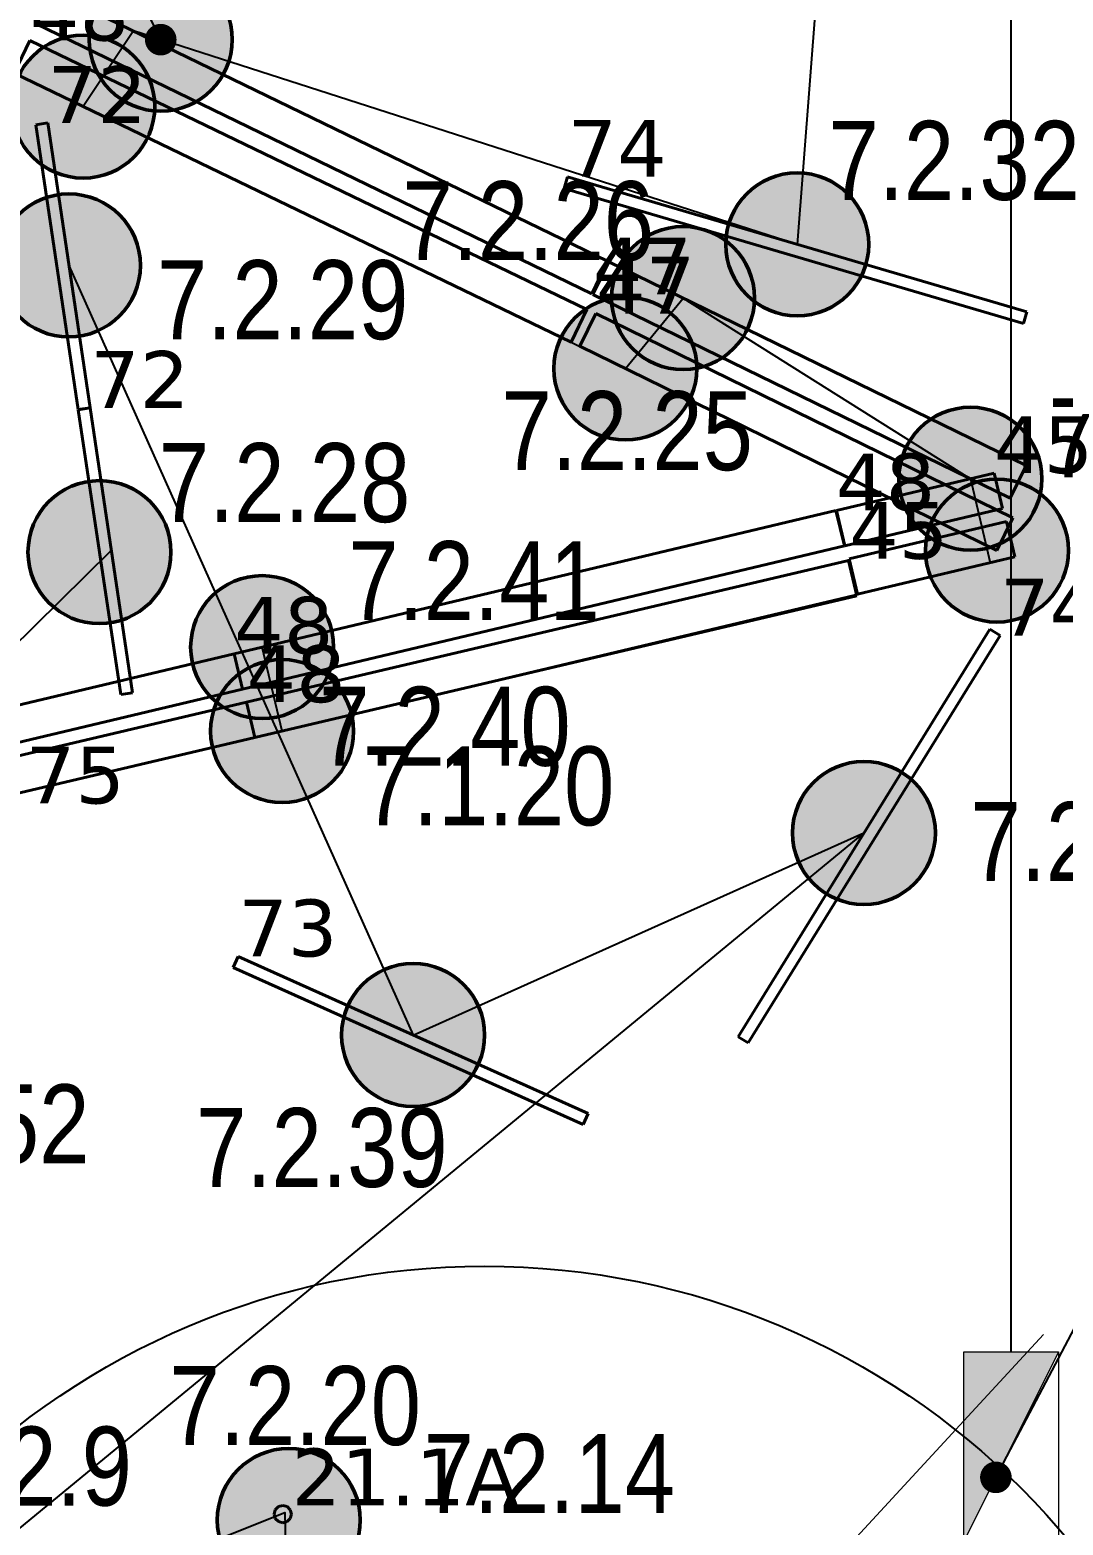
# Model space of a CAD drawing. Header units: millimetres. Extents: x -243740 to 150609, y -473655 to -165121.
# Drawn here: x 627 to 3897, y -393090 to -388357 of the extents above; entities that cross this region are included whole.
import ezdxf
from ezdxf import colors
from ezdxf.entities.mleader import LeaderData, LeaderLine
from ezdxf.enums import TextEntityAlignment as Align
from ezdxf.math import Vec2, Vec3

# ---------------------------------------------------------------- set-up
doc = ezdxf.new("R2010")
doc.units = ezdxf.units.MM
for name, color, linetype, lineweight in [('0_Авт.', 255, 'Continuous', 5), ('_освещение_dali', 3, 'Continuous', 50), ('DLX_FL2_LUM 1', 5, 'Continuous', 40), ('DLX_FL2_LUM 13', 5, 'Continuous', 40), ('DLX_FL2_LUM 18', 5, 'Continuous', 40), ('DLX_FL2_LUM 21', 5, 'Continuous', 40), ('DLX_FL2_LUM 25', 5, 'Continuous', 40), ('DLX_FL2_LUM 26', 5, 'Continuous', 40)]:
    doc.layers.add(name, color=color, linetype=linetype, lineweight=lineweight)
for name, color, linetype in [('_HMI', 6, 'Continuous'), ('_Гр.ЩД-1C.10.4.I6.1', 6, 'Continuous'), ('_Гр.ЩД-1C.10.4.I6.2', 6, 'Continuous')]:
    doc.layers.add(name, color=color, linetype=linetype)
doc.layers.add('DLX_FL2_LUM 33', color=7, linetype='Continuous', lineweight=40, true_color=0xfa2205)
doc.styles.add('ISOCPEUR', font='isocpeur.ttf')
doc.styles.get("Standard").update_dxf_attribs({"font": 'ARIALN.TTF'})
doc.styles.add('TableTextStyle', font='')
doc.styles.get('TableTextStyle').set_extended_font_data('VERDANA.TTF')
doc.linetypes.add('Truba', pattern='A,3e-05,[4,MSH_7,S=1,R=0,X=0,Y=0],-3.022072', length=3.022102)

# ---------------------------------------------------------------- blocks, each defined once
blk = doc.blocks.new('*U420')
h = blk.add_hatch(color=0)
h.dxf.hatch_style = 1
h.paths.add_polyline_path([(300, -150), (300, 150), (-300, 150)])
at = {"color": 0}
blk.add_line((300, -150), (-300, 150), dxfattribs=at)
blk.add_lwpolyline([(300, -150), (-300, -150), (-300, 150), (300, 150)], close=True, dxfattribs=at)
blk = doc.blocks.new('_Dot')
at = {"color": 0, "linetype": 'ByBlock', "lineweight": -2}
blk.add_line((-0.5, 0), (-1, 0), dxfattribs=at)
at = {"color": 0, "linetype": 'ByBlock', "const_width": 0.5}
blk.add_lwpolyline([(-0.25, 0, 1), (0.25, 0, 1)], format="xyb", close=True, dxfattribs=at)
blk = doc.blocks.new('A$Caabd1818')
at = {"layer": 'DLX_FL2_LUM 1'}
for points in [[(-3324, 8864.6, 0), (-3286.4, 8870.2, 0)], [(-3286.4, 8870.2, 0), (-3324, 8864.6, 0)], [(-3286.4, 8870.2, 0), (-3324, 8864.6, 0)], [(-3324, 8864.6, 0), (-3286.4, 8870.2, 0)], [(-3189.7, 7962.6, 0), (-3324, 8864.6, 0)], [(-3324, 8864.6, 0), (-3324, 8864.6, 0)], [(-3324, 8864.6, 0), (-3189.7, 7962.6, 0)], [(-3324, 8864.6, 0), (-3324, 8864.6, 0)], [(-3324, 8864.6, 0), (-3189.7, 7962.6, 0)], [(-3189.7, 7962.6, 0), (-3324, 8864.6, 0)], [(-3286.4, 8870.2, 0), (-3286.4, 8870.2, 0)], [(-3286.4, 8870.2, 0), (-3152.1, 7968.2, 0)], [(-3152.1, 7968.2, 0), (-3286.4, 8870.2, 0)], [(-3286.4, 8870.2, 0), (-3286.4, 8870.2, 0)], [(-3152.1, 7968.2, 0), (-3286.4, 8870.2, 0)], [(-3286.4, 8870.2, 0), (-3152.1, 7968.2, 0)], [(-3152.1, 7968.2, 0), (-3189.7, 7962.6, 0)], [(-3189.7, 7962.6, 0), (-3152.1, 7968.2, 0)], [(-3189.7, 7962.6, 0), (-3152.1, 7968.2, 0)], [(-3152.1, 7968.2, 0), (-3189.7, 7962.6, 0)], [(-3189.7, 7962.5, 0), (-3152.1, 7968.1, 0)], [(-3152.1, 7968.1, 0), (-3189.7, 7962.5, 0)], [(-3152.1, 7968.1, 0), (-3189.7, 7962.5, 0)], [(-3189.7, 7962.5, 0), (-3152.1, 7968.1, 0)], [(-3189.7, 7962.6, 0), (-3189.7, 7962.6, 0)], [(-3189.7, 7962.6, 0), (-3189.7, 7962.6, 0)], [(-3055.4, 7060.5, 0), (-3189.7, 7962.5, 0)], [(-3189.7, 7962.5, 0), (-3189.7, 7962.5, 0)], [(-3189.7, 7962.5, 0), (-3055.4, 7060.5, 0)], [(-3189.7, 7962.5, 0), (-3189.7, 7962.5, 0)], [(-3189.7, 7962.5, 0), (-3055.4, 7060.5, 0)], [(-3055.4, 7060.5, 0), (-3189.7, 7962.5, 0)], [(-3152.1, 7968.2, 0), (-3152.1, 7968.2, 0)], [(-3152.1, 7968.2, 0), (-3152.1, 7968.2, 0)], [(-3152.1, 7968.1, 0), (-3152.1, 7968.1, 0)], [(-3152.1, 7968.1, 0), (-3017.8, 7066.1, 0)], [(-3017.8, 7066.1, 0), (-3152.1, 7968.1, 0)], [(-3152.1, 7968.1, 0), (-3152.1, 7968.1, 0)], [(-3017.8, 7066.1, 0), (-3152.1, 7968.1, 0)], [(-3152.1, 7968.1, 0), (-3017.8, 7066.1, 0)], [(-3017.8, 7066.1, 0), (-3055.4, 7060.5, 0)], [(-3055.4, 7060.5, 0), (-3017.8, 7066.1, 0)], [(-3055.4, 7060.5, 0), (-3017.8, 7066.1, 0)], [(-3017.8, 7066.1, 0), (-3055.4, 7060.5, 0)], [(-3055.4, 7060.5, 0), (-3055.4, 7060.5, 0)], [(-3055.4, 7060.5, 0), (-3055.4, 7060.5, 0)], [(-3017.8, 7066.1, 0), (-3017.8, 7066.1, 0)], [(-3017.8, 7066.1, 0), (-3017.8, 7066.1, 0)]]:
    blk.add_polyline3d(points, dxfattribs=at)
at = {"layer": 'DLX_FL2_LUM 13'}
for points in [[(-1510.3, 8430.5, 0), (-1560.7, 8327.2, 0)], [(-1510.3, 8430.5, 0), (-1560.7, 8327.2, 0)], [(-1560.7, 8327.2, 0), (-1510.3, 8430.5, 0)], [(-1560.7, 8327.2, 0), (-1510.3, 8430.5, 0)], [(-189.2, 7785.8, 0), (-1510.3, 8430.5, 0)], [(-1510.3, 8430.5, 0), (-1510.3, 8430.5, 0)], [(-1510.3, 8430.5, 0), (-189.2, 7785.8, 0)], [(-189.2, 7785.8, 0), (-1510.3, 8430.5, 0)], [(-1510.3, 8430.5, 0), (-1510.3, 8430.5, 0)], [(-1510.3, 8430.5, 0), (-189.2, 7785.8, 0)], [(-1560.7, 8327.2, 0), (-239.7, 7682.4, 0)], [(-1560.7, 8327.2, 0), (-1560.7, 8327.2, 0)], [(-239.7, 7682.4, 0), (-1560.7, 8327.2, 0)], [(-239.7, 7682.4, 0), (-1560.7, 8327.2, 0)], [(-1560.7, 8327.2, 0), (-1560.7, 8327.2, 0)], [(-1560.7, 8327.2, 0), (-239.7, 7682.4, 0)], [(-1601.6, 8163.2, 0), (-1551, 8266.5, 0)], [(-1601.6, 8163.2, 0), (-1551, 8266.5, 0)], [(-1551, 8266.5, 0), (-1601.6, 8163.2, 0)], [(-1551, 8266.5, 0), (-1601.6, 8163.2, 0)], [(-1551, 8266.5, 0), (-230.9, 7619.8, 0)], [(-1551, 8266.5, 0), (-1551, 8266.5, 0)], [(-230.9, 7619.8, 0), (-1551, 8266.5, 0)], [(-230.9, 7619.8, 0), (-1551, 8266.5, 0)], [(-1551, 8266.5, 0), (-1551, 8266.5, 0)], [(-1551, 8266.5, 0), (-230.9, 7619.8, 0)], [(-281.5, 7516.5, 0), (-1601.6, 8163.2, 0)], [(-1601.6, 8163.2, 0), (-1601.6, 8163.2, 0)], [(-1601.6, 8163.2, 0), (-281.5, 7516.5, 0)], [(-281.5, 7516.5, 0), (-1601.6, 8163.2, 0)], [(-1601.6, 8163.2, 0), (-1601.6, 8163.2, 0)], [(-1601.6, 8163.2, 0), (-281.5, 7516.5, 0)], [(-239.7, 7682.4, 0), (-189.2, 7785.8, 0)], [(-189.2, 7785.8, 0), (-239.7, 7682.4, 0)], [(-189.2, 7785.8, 0), (-239.7, 7682.4, 0)], [(-239.7, 7682.4, 0), (-189.2, 7785.8, 0)], [(-189.2, 7785.8, 0), (-189.2, 7785.8, 0)], [(-189.2, 7785.8, 0), (-189.2, 7785.8, 0)], [(-239.7, 7682.4, 0), (-239.7, 7682.4, 0)], [(-239.7, 7682.4, 0), (-239.7, 7682.4, 0)], [(-230.9, 7619.8, 0), (-281.5, 7516.5, 0)], [(-281.5, 7516.5, 0), (-230.9, 7619.8, 0)], [(-281.5, 7516.5, 0), (-230.9, 7619.8, 0)], [(-230.9, 7619.8, 0), (-281.5, 7516.5, 0)], [(-230.9, 7619.8, 0), (-230.9, 7619.8, 0)], [(-230.9, 7619.8, 0), (-230.9, 7619.8, 0)], [(-281.5, 7516.5, 0), (-281.5, 7516.5, 0)], [(-281.5, 7516.5, 0), (-281.5, 7516.5, 0)]]:
    blk.add_polyline3d(points, dxfattribs=at)
at = {"layer": 'DLX_FL2_LUM 18'}
for points in [[(-1514, 8432.4, 0), (-3275.1, 9288, 0)], [(-3275.1, 9288, 0), (-1514, 8432.4, 0)], [(-1514, 8432.4, 0), (-3275.1, 9288, 0)], [(-3275.1, 9288, 0), (-1514, 8432.4, 0)], [(-3325.4, 9184.6, 0), (-1564.2, 8329, 0)], [(-1564.2, 8329, 0), (-3325.4, 9184.6, 0)], [(-1564.2, 8329, 0), (-3325.4, 9184.6, 0)], [(-3325.4, 9184.6, 0), (-1564.2, 8329, 0)], [(-3392.7, 9027.6, 0), (-3342.7, 9131.2, 0)], [(-3392.7, 9027.6, 0), (-3342.7, 9131.2, 0)], [(-3342.7, 9131.2, 0), (-3392.7, 9027.6, 0)], [(-3342.7, 9131.2, 0), (-3392.7, 9027.6, 0)], [(-3342.7, 9131.2, 0), (-1579.4, 8280.1, 0)], [(-3342.7, 9131.2, 0), (-3342.7, 9131.2, 0)], [(-1579.4, 8280.1, 0), (-3342.7, 9131.2, 0)], [(-1579.4, 8280.1, 0), (-3342.7, 9131.2, 0)], [(-3342.7, 9131.2, 0), (-3342.7, 9131.2, 0)], [(-3342.7, 9131.2, 0), (-1579.4, 8280.1, 0)], [(-1629.3, 8176.5, 0), (-3392.7, 9027.6, 0)], [(-3392.7, 9027.6, 0), (-1629.3, 8176.5, 0)], [(-1629.3, 8176.5, 0), (-3392.7, 9027.6, 0)], [(-3392.7, 9027.6, 0), (-1629.3, 8176.5, 0)], [(-1564.2, 8329, 0), (-1514, 8432.4, 0)], [(-1514, 8432.4, 0), (-1564.2, 8329, 0)], [(-1514, 8432.4, 0), (-1564.2, 8329, 0)], [(-1564.2, 8329, 0), (-1514, 8432.4, 0)], [(-1514, 8432.4, 0), (-1514, 8432.4, 0)], [(-1514, 8432.4, 0), (-1514, 8432.4, 0)], [(-1564.2, 8329, 0), (-1564.2, 8329, 0)], [(-1564.2, 8329, 0), (-1564.2, 8329, 0)], [(-1579.4, 8280.1, 0), (-1629.3, 8176.5, 0)], [(-1629.3, 8176.5, 0), (-1579.4, 8280.1, 0)], [(-1629.3, 8176.5, 0), (-1579.4, 8280.1, 0)], [(-1579.4, 8280.1, 0), (-1629.3, 8176.5, 0)], [(-1579.4, 8280.1, 0), (-1579.4, 8280.1, 0)], [(-1579.4, 8280.1, 0), (-1579.4, 8280.1, 0)], [(-1629.3, 8176.5, 0), (-1629.3, 8176.5, 0)], [(-1629.3, 8176.5, 0), (-1629.3, 8176.5, 0)], [(-791.1, 7643.2, 0), (-2695.9, 7189.8, 0)], [(-2695.9, 7189.8, 0), (-791.1, 7643.2, 0)], [(-791.1, 7643.2, 0), (-2695.9, 7189.8, 0)], [(-2695.9, 7189.8, 0), (-791.1, 7643.2, 0)], [(-764.5, 7531.3, 0), (-791.1, 7643.2, 0)], [(-791.1, 7643.2, 0), (-764.5, 7531.3, 0)], [(-791.1, 7643.2, 0), (-791.1, 7643.2, 0)], [(-791.1, 7643.2, 0), (-764.5, 7531.3, 0)], [(-764.5, 7531.3, 0), (-791.1, 7643.2, 0)], [(-791.1, 7643.2, 0), (-791.1, 7643.2, 0)], [(-2669.3, 7077.9, 0), (-764.5, 7531.3, 0)], [(-764.5, 7531.3, 0), (-2669.3, 7077.9, 0)], [(-764.5, 7531.3, 0), (-2669.3, 7077.9, 0)], [(-2669.3, 7077.9, 0), (-764.5, 7531.3, 0)], [(-764.5, 7531.3, 0), (-764.5, 7531.3, 0)], [(-764.5, 7531.3, 0), (-764.5, 7531.3, 0)], [(-2657.3, 7036.7, 0), (-751.4, 7485.5, 0)], [(-751.4, 7485.5, 0), (-2657.3, 7036.7, 0)], [(-751.4, 7485.5, 0), (-2657.3, 7036.7, 0)], [(-2657.3, 7036.7, 0), (-751.4, 7485.5, 0)], [(-751.4, 7485.5, 0), (-725.1, 7373.6, 0)], [(-725.1, 7373.6, 0), (-751.4, 7485.5, 0)], [(-725.1, 7373.6, 0), (-751.4, 7485.5, 0)], [(-751.4, 7485.5, 0), (-751.4, 7485.5, 0)], [(-751.4, 7485.5, 0), (-725.1, 7373.6, 0)], [(-751.4, 7485.5, 0), (-751.4, 7485.5, 0)], [(-725.1, 7373.6, 0), (-2630.9, 6924.8, 0)], [(-2630.9, 6924.8, 0), (-725.1, 7373.6, 0)], [(-725.1, 7373.6, 0), (-2630.9, 6924.8, 0)], [(-2630.9, 6924.8, 0), (-725.1, 7373.6, 0)], [(-725.1, 7373.6, 0), (-725.1, 7373.6, 0)], [(-725.1, 7373.6, 0), (-725.1, 7373.6, 0)], [(-2695.9, 7189.8, 0), (-4600.7, 6736.4, 0)], [(-4600.7, 6736.4, 0), (-2695.9, 7189.8, 0)], [(-2695.9, 7189.8, 0), (-4600.7, 6736.4, 0)], [(-4600.7, 6736.4, 0), (-2695.9, 7189.8, 0)], [(-2669.3, 7077.9, 0), (-2695.9, 7189.8, 0)], [(-2695.9, 7189.8, 0), (-2669.3, 7077.9, 0)], [(-2695.9, 7189.8, 0), (-2695.9, 7189.8, 0)], [(-2695.9, 7189.8, 0), (-2669.3, 7077.9, 0)], [(-2669.3, 7077.9, 0), (-2695.9, 7189.8, 0)], [(-2695.9, 7189.8, 0), (-2695.9, 7189.8, 0)], [(-2695.9, 7189.8, 0), (-2669.3, 7077.9, 0)], [(-2695.9, 7189.8, 0), (-2695.9, 7189.8, 0)], [(-2695.9, 7189.8, 0), (-2669.3, 7077.9, 0)], [(-2669.3, 7077.9, 0), (-2695.9, 7189.8, 0)], [(-2669.3, 7077.9, 0), (-2695.9, 7189.8, 0)], [(-2695.9, 7189.8, 0), (-2695.9, 7189.8, 0)], [(-4574.1, 6624.6, 0), (-2669.3, 7077.9, 0)], [(-2669.3, 7077.9, 0), (-4574.1, 6624.6, 0)], [(-2669.3, 7077.9, 0), (-4574.1, 6624.6, 0)], [(-4574.1, 6624.6, 0), (-2669.3, 7077.9, 0)], [(-2669.3, 7077.9, 0), (-2669.3, 7077.9, 0)], [(-2669.3, 7077.9, 0), (-2669.3, 7077.9, 0)], [(-2669.3, 7077.9, 0), (-2669.3, 7077.9, 0)], [(-2669.3, 7077.9, 0), (-2669.3, 7077.9, 0)], [(-4563.2, 6587.8, 0), (-2657.3, 7036.7, 0)], [(-2657.3, 7036.7, 0), (-4563.2, 6587.8, 0)], [(-2657.3, 7036.7, 0), (-4563.2, 6587.8, 0)], [(-4563.2, 6587.8, 0), (-2657.3, 7036.7, 0)], [(-2657.3, 7036.7, 0), (-2630.9, 6924.7, 0)], [(-2630.9, 6924.7, 0), (-2657.3, 7036.7, 0)], [(-2630.9, 6924.7, 0), (-2657.3, 7036.7, 0)], [(-2657.3, 7036.7, 0), (-2657.3, 7036.7, 0)], [(-2657.3, 7036.7, 0), (-2630.9, 6924.7, 0)], [(-2657.3, 7036.7, 0), (-2657.3, 7036.7, 0)], [(-2630.9, 6924.8, 0), (-2657.3, 7036.7, 0)], [(-2630.9, 6924.8, 0), (-2657.3, 7036.7, 0)], [(-2657.3, 7036.7, 0), (-2657.3, 7036.7, 0)], [(-2657.3, 7036.7, 0), (-2630.9, 6924.8, 0)], [(-2657.3, 7036.7, 0), (-2630.9, 6924.8, 0)], [(-2657.3, 7036.7, 0), (-2657.3, 7036.7, 0)], [(-2630.9, 6924.7, 0), (-4536.8, 6475.9, 0)], [(-4536.8, 6475.9, 0), (-2630.9, 6924.7, 0)], [(-2630.9, 6924.7, 0), (-4536.8, 6475.9, 0)], [(-4536.8, 6475.9, 0), (-2630.9, 6924.7, 0)], [(-2630.9, 6924.8, 0), (-2630.9, 6924.8, 0)], [(-2630.9, 6924.8, 0), (-2630.9, 6924.8, 0)], [(-2630.9, 6924.7, 0), (-2630.9, 6924.7, 0)], [(-2630.9, 6924.7, 0), (-2630.9, 6924.7, 0)]]:
    blk.add_polyline3d(points, dxfattribs=at)
at = {"layer": 'DLX_FL2_LUM 21'}
for points in [[(-290.9, 7761.6, 0), (-789.2, 7643.7, 0)], [(-789.2, 7643.7, 0), (-290.9, 7761.6, 0)], [(-290.9, 7761.6, 0), (-789.2, 7643.7, 0)], [(-789.2, 7643.7, 0), (-290.9, 7761.6, 0)], [(-264.4, 7649.7, 0), (-290.9, 7761.6, 0)], [(-290.9, 7761.6, 0), (-264.4, 7649.7, 0)], [(-290.9, 7761.6, 0), (-290.9, 7761.6, 0)], [(-290.9, 7761.6, 0), (-264.4, 7649.7, 0)], [(-264.4, 7649.7, 0), (-290.9, 7761.6, 0)], [(-290.9, 7761.6, 0), (-290.9, 7761.6, 0)], [(-789.2, 7643.7, 0), (-762.7, 7531.8, 0)], [(-789.2, 7643.7, 0), (-789.2, 7643.7, 0)], [(-789.2, 7643.7, 0), (-762.7, 7531.8, 0)], [(-762.7, 7531.8, 0), (-789.2, 7643.7, 0)], [(-762.7, 7531.8, 0), (-789.2, 7643.7, 0)], [(-789.2, 7643.7, 0), (-789.2, 7643.7, 0)], [(-762.7, 7531.8, 0), (-264.4, 7649.7, 0)], [(-264.4, 7649.7, 0), (-762.7, 7531.8, 0)], [(-264.4, 7649.7, 0), (-762.7, 7531.8, 0)], [(-762.7, 7531.8, 0), (-264.4, 7649.7, 0)], [(-264.4, 7649.7, 0), (-264.4, 7649.7, 0)], [(-264.4, 7649.7, 0), (-264.4, 7649.7, 0)], [(-749.6, 7490.6, 0), (-251.4, 7608.5, 0)], [(-251.4, 7608.5, 0), (-749.6, 7490.6, 0)], [(-251.4, 7608.5, 0), (-749.6, 7490.6, 0)], [(-749.6, 7490.6, 0), (-251.4, 7608.5, 0)], [(-251.4, 7608.5, 0), (-224.9, 7496.6, 0)], [(-224.9, 7496.6, 0), (-251.4, 7608.5, 0)], [(-224.9, 7496.6, 0), (-251.4, 7608.5, 0)], [(-251.4, 7608.5, 0), (-251.4, 7608.5, 0)], [(-251.4, 7608.5, 0), (-224.9, 7496.6, 0)], [(-251.4, 7608.5, 0), (-251.4, 7608.5, 0)], [(-762.7, 7531.8, 0), (-762.7, 7531.8, 0)], [(-762.7, 7531.8, 0), (-762.7, 7531.8, 0)], [(-723.1, 7378.7, 0), (-749.6, 7490.6, 0)], [(-723.1, 7378.7, 0), (-749.6, 7490.6, 0)], [(-749.6, 7490.6, 0), (-749.6, 7490.6, 0)], [(-749.6, 7490.6, 0), (-723.1, 7378.7, 0)], [(-749.6, 7490.6, 0), (-723.1, 7378.7, 0)], [(-749.6, 7490.6, 0), (-749.6, 7490.6, 0)], [(-224.9, 7496.6, 0), (-723.1, 7378.7, 0)], [(-723.1, 7378.7, 0), (-224.9, 7496.6, 0)], [(-224.9, 7496.6, 0), (-723.1, 7378.7, 0)], [(-723.1, 7378.7, 0), (-224.9, 7496.6, 0)], [(-224.9, 7496.6, 0), (-224.9, 7496.6, 0)], [(-224.9, 7496.6, 0), (-224.9, 7496.6, 0)], [(-723.1, 7378.7, 0), (-723.1, 7378.7, 0)], [(-723.1, 7378.7, 0), (-723.1, 7378.7, 0)]]:
    blk.add_polyline3d(points, dxfattribs=at)
at = {"layer": 'DLX_FL2_LUM 25'}
for points in [[(-1651.7, 8663.1, 0), (-1641, 8699.6, 0)], [(-1641, 8699.6, 0), (-1651.7, 8663.1, 0)], [(-1641, 8699.6, 0), (-1651.7, 8663.1, 0)], [(-1651.7, 8663.1, 0), (-1641, 8699.6, 0)], [(-197.2, 8235.5, 0), (-1651.7, 8663.1, 0)], [(-1651.7, 8663.1, 0), (-1651.7, 8663.1, 0)], [(-1651.7, 8663.1, 0), (-197.2, 8235.5, 0)], [(-1651.7, 8663.1, 0), (-1651.7, 8663.1, 0)], [(-1651.7, 8663.1, 0), (-197.2, 8235.5, 0)], [(-197.2, 8235.5, 0), (-1651.7, 8663.1, 0)], [(-1641, 8699.6, 0), (-1641, 8699.6, 0)], [(-1641, 8699.6, 0), (-186.5, 8272, 0)], [(-186.5, 8272, 0), (-1641, 8699.6, 0)], [(-1641, 8699.6, 0), (-1641, 8699.6, 0)], [(-186.5, 8272, 0), (-1641, 8699.6, 0)], [(-1641, 8699.6, 0), (-186.5, 8272, 0)], [(-186.5, 8272, 0), (-197.2, 8235.5, 0)], [(-197.2, 8235.5, 0), (-186.5, 8272, 0)], [(-197.2, 8235.5, 0), (-186.5, 8272, 0)], [(-186.5, 8272, 0), (-197.2, 8235.5, 0)], [(-186.5, 8272, 0), (-186.5, 8272, 0)], [(-186.5, 8272, 0), (-186.5, 8272, 0)], [(-197.2, 8235.5, 0), (-197.2, 8235.5, 0)], [(-197.2, 8235.5, 0), (-197.2, 8235.5, 0)], [(-1101.2, 5977.6, 0), (-304.1, 7267.2, 0)], [(-304.1, 7267.2, 0), (-1101.2, 5977.6, 0)], [(-304.1, 7267.2, 0), (-1101.2, 5977.6, 0)], [(-1101.2, 5977.6, 0), (-304.1, 7267.2, 0)], [(-271.8, 7247.2, 0), (-1068.8, 5957.7, 0)], [(-1068.8, 5957.7, 0), (-271.8, 7247.2, 0)], [(-1068.8, 5957.7, 0), (-271.8, 7247.2, 0)], [(-271.8, 7247.2, 0), (-1068.8, 5957.7, 0)], [(-304.1, 7267.2, 0), (-304.1, 7267.2, 0)], [(-304.1, 7267.2, 0), (-271.8, 7247.2, 0)], [(-271.8, 7247.2, 0), (-304.1, 7267.2, 0)], [(-304.1, 7267.2, 0), (-304.1, 7267.2, 0)], [(-271.8, 7247.2, 0), (-304.1, 7267.2, 0)], [(-304.1, 7267.2, 0), (-271.8, 7247.2, 0)], [(-271.8, 7247.2, 0), (-271.8, 7247.2, 0)], [(-271.8, 7247.2, 0), (-271.8, 7247.2, 0)], [(-1068.8, 5957.7, 0), (-1101.2, 5977.6, 0)], [(-1101.2, 5977.6, 0), (-1101.2, 5977.6, 0)], [(-1101.2, 5977.6, 0), (-1068.8, 5957.7, 0)], [(-1101.2, 5977.6, 0), (-1101.2, 5977.6, 0)], [(-1101.2, 5977.6, 0), (-1068.8, 5957.7, 0)], [(-1068.8, 5957.7, 0), (-1101.2, 5977.6, 0)], [(-1068.8, 5957.7, 0), (-1068.8, 5957.7, 0)], [(-1068.8, 5957.7, 0), (-1068.8, 5957.7, 0)]]:
    blk.add_polyline3d(points, dxfattribs=at)
at = {"layer": 'DLX_FL2_LUM 26'}
for points in [[(-2698.9, 6197.1, 0), (-2683.3, 6231.7, 0)], [(-2683.3, 6231.7, 0), (-2698.9, 6197.1, 0)], [(-2683.3, 6231.7, 0), (-2698.9, 6197.1, 0)], [(-2698.9, 6197.1, 0), (-2683.3, 6231.7, 0)], [(-2683.3, 6231.7, 0), (-2683.3, 6231.7, 0)], [(-2683.3, 6231.7, 0), (-1576, 5734.1, 0)], [(-1576, 5734.1, 0), (-2683.3, 6231.7, 0)], [(-2683.3, 6231.7, 0), (-2683.3, 6231.7, 0)], [(-1576, 5734.1, 0), (-2683.3, 6231.7, 0)], [(-2683.3, 6231.7, 0), (-1576, 5734.1, 0)], [(-1591.6, 5699.4, 0), (-2698.9, 6197.1, 0)], [(-2698.9, 6197.1, 0), (-2698.9, 6197.1, 0)], [(-2698.9, 6197.1, 0), (-1591.6, 5699.4, 0)], [(-2698.9, 6197.1, 0), (-2698.9, 6197.1, 0)], [(-2698.9, 6197.1, 0), (-1591.6, 5699.4, 0)], [(-1591.6, 5699.4, 0), (-2698.9, 6197.1, 0)], [(-1576, 5734.1, 0), (-1591.6, 5699.4, 0)], [(-1591.6, 5699.4, 0), (-1576, 5734.1, 0)], [(-1591.6, 5699.4, 0), (-1576, 5734.1, 0)], [(-1576, 5734.1, 0), (-1591.6, 5699.4, 0)], [(-1576, 5734.1, 0), (-1576, 5734.1, 0)], [(-1576, 5734.1, 0), (-1576, 5734.1, 0)], [(-1591.6, 5699.4, 0), (-1591.6, 5699.4, 0)], [(-1591.6, 5699.4, 0), (-1591.6, 5699.4, 0)]]:
    blk.add_polyline3d(points, dxfattribs=at)
at = {"layer": 'DLX_FL2_LUM 33'}
for points in [[(-2569.7, 4466.3, 0), (-2566, 4480.1, 0)], [(-2566, 4480.1, 0), (-2569.7, 4466.3, 0)], [(-2566, 4480.1, 0), (-2569.7, 4466.3, 0)], [(-2569.7, 4466.3, 0), (-2566, 4480.1, 0)], [(-2566, 4452.6, 0), (-2569.7, 4466.3, 0)], [(-2569.7, 4466.3, 0), (-2569.7, 4466.3, 0)], [(-2569.7, 4466.3, 0), (-2566, 4452.6, 0)], [(-2569.7, 4466.3, 0), (-2569.7, 4466.3, 0)], [(-2569.7, 4466.3, 0), (-2566, 4452.6, 0)], [(-2566, 4452.6, 0), (-2569.7, 4466.3, 0)], [(-2566, 4480.1, 0), (-2555.9, 4490.1, 0)], [(-2555.9, 4490.1, 0), (-2566, 4480.1, 0)], [(-2555.9, 4490.1, 0), (-2566, 4480.1, 0)], [(-2566, 4480.1, 0), (-2555.9, 4490.1, 0)], [(-2566, 4480.1, 0), (-2566, 4480.1, 0)], [(-2566, 4480.1, 0), (-2566, 4480.1, 0)], [(-2555.9, 4442.5, 0), (-2566, 4452.6, 0)], [(-2566, 4452.6, 0), (-2566, 4452.6, 0)], [(-2566, 4452.6, 0), (-2555.9, 4442.5, 0)], [(-2566, 4452.6, 0), (-2566, 4452.6, 0)], [(-2566, 4452.6, 0), (-2555.9, 4442.5, 0)], [(-2555.9, 4442.5, 0), (-2566, 4452.6, 0)], [(-2555.9, 4490.1, 0), (-2542.2, 4493.8, 0)], [(-2542.2, 4493.8, 0), (-2555.9, 4490.1, 0)], [(-2542.2, 4493.8, 0), (-2555.9, 4490.1, 0)], [(-2555.9, 4490.1, 0), (-2542.2, 4493.8, 0)], [(-2555.9, 4490.1, 0), (-2555.9, 4490.1, 0)], [(-2555.9, 4490.1, 0), (-2555.9, 4490.1, 0)], [(-2542.2, 4493.8, 0), (-2542.2, 4493.8, 0)], [(-2542.2, 4493.8, 0), (-2528.4, 4490.1, 0)], [(-2528.4, 4490.1, 0), (-2542.2, 4493.8, 0)], [(-2542.2, 4493.8, 0), (-2542.2, 4493.8, 0)], [(-2528.4, 4490.1, 0), (-2542.2, 4493.8, 0)], [(-2542.2, 4493.8, 0), (-2528.4, 4490.1, 0)], [(-2528.4, 4490.1, 0), (-2528.4, 4490.1, 0)], [(-2528.4, 4490.1, 0), (-2518.4, 4480.1, 0)], [(-2518.4, 4480.1, 0), (-2528.4, 4490.1, 0)], [(-2528.4, 4490.1, 0), (-2528.4, 4490.1, 0)], [(-2518.4, 4480.1, 0), (-2528.4, 4490.1, 0)], [(-2528.4, 4490.1, 0), (-2518.4, 4480.1, 0)], [(-2518.4, 4452.6, 0), (-2528.4, 4442.5, 0)], [(-2528.4, 4442.5, 0), (-2518.4, 4452.6, 0)], [(-2528.4, 4442.5, 0), (-2518.4, 4452.6, 0)], [(-2518.4, 4452.6, 0), (-2528.4, 4442.5, 0)], [(-2518.4, 4480.1, 0), (-2518.4, 4480.1, 0)], [(-2518.4, 4480.1, 0), (-2514.7, 4466.3, 0)], [(-2514.7, 4466.3, 0), (-2518.4, 4480.1, 0)], [(-2518.4, 4480.1, 0), (-2518.4, 4480.1, 0)], [(-2514.7, 4466.3, 0), (-2518.4, 4480.1, 0)], [(-2518.4, 4480.1, 0), (-2514.7, 4466.3, 0)], [(-2514.7, 4466.3, 0), (-2518.4, 4452.6, 0)], [(-2518.4, 4452.6, 0), (-2514.7, 4466.3, 0)], [(-2518.4, 4452.6, 0), (-2514.7, 4466.3, 0)], [(-2514.7, 4466.3, 0), (-2518.4, 4452.6, 0)], [(-2518.4, 4452.6, 0), (-2518.4, 4452.6, 0)], [(-2518.4, 4452.6, 0), (-2518.4, 4452.6, 0)], [(-2514.7, 4466.3, 0), (-2514.7, 4466.3, 0)], [(-2514.7, 4466.3, 0), (-2514.7, 4466.3, 0)], [(-2542.2, 4438.8, 0), (-2555.9, 4442.5, 0)], [(-2555.9, 4442.5, 0), (-2555.9, 4442.5, 0)], [(-2555.9, 4442.5, 0), (-2542.2, 4438.8, 0)], [(-2555.9, 4442.5, 0), (-2555.9, 4442.5, 0)], [(-2555.9, 4442.5, 0), (-2542.2, 4438.8, 0)], [(-2542.2, 4438.8, 0), (-2555.9, 4442.5, 0)], [(-2528.4, 4442.5, 0), (-2542.2, 4438.8, 0)], [(-2542.2, 4438.8, 0), (-2528.4, 4442.5, 0)], [(-2542.2, 4438.8, 0), (-2528.4, 4442.5, 0)], [(-2528.4, 4442.5, 0), (-2542.2, 4438.8, 0)], [(-2542.2, 4438.8, 0), (-2542.2, 4438.8, 0)], [(-2542.2, 4438.8, 0), (-2542.2, 4438.8, 0)], [(-2528.4, 4442.5, 0), (-2528.4, 4442.5, 0)], [(-2528.4, 4442.5, 0), (-2528.4, 4442.5, 0)]]:
    blk.add_polyline3d(points, dxfattribs=at)
blk = doc.blocks.new('A$Cab2378fa')
at = {"lineweight": 25, "true_color": 0xfff5f5}
h = blk.add_hatch(color=7, dxfattribs=at)
h.dxf.hatch_style = 1
h.paths.add_polyline_path([(0, 0), (-141.6, -170.3, 0.174923), (3, -222.4, 0.197808), (162.3, -156.8)])
h.paths.add_polyline_path([(-163.2, 157.6), (0, 0), (147.8, 177.8, 0.175398), (3, 230.2, 0.209014)])
at = {"lineweight": 25}
h = blk.add_hatch(color=0, dxfattribs=at)
h.paths.add_polyline_path([(162.3, -156.8, 0.442338), (147.8, 177.8), (0, 0)])
h.paths.add_polyline_path([(-141.6, -170.3), (0, 0), (-163.2, 157.6, 0.430096)])
blk.add_circle((3, 3.9), 226.3)

msp = doc.modelspace()

# ---------------------------------------------------------------- linework, layer by layer
at = {"layer": '_HMI', "ltscale": 100}
msp.add_lwpolyline([(3733.4, -392542.1), (3733.4, -387268.6), (-3994.7, -387268.6)], dxfattribs=at)
at = {"layer": '_Гр.ЩД-1C.10.4.I6.1', "ltscale": 100}
msp.add_lwpolyline([(-3488.2, -391465.4), (-1583.4, -391012), (-1522.5, -391270.8), (1425.1, -390576.7)], dxfattribs=at)
at = {"layer": '_Гр.ЩД-1C.10.4.I6.2', "ltscale": 100}
for points in [[(6465.8, -387799.4), (3254, -386467.3), (3055.9, -389036), (955.3, -388360.4), (795.9, -388599.8), (2511.9, -389429), (2694.5, -389206), (3604.1, -389777.9), (3666.9, -390043.7), (1425.3, -390576.7), (1362, -390311), (321.4, -390558.7), (884.7, -390004.7), (750.4, -389102.6), (1840, -391538.9), (3267.1, -390899.4), (-58.7, -393636.7), (-53.7, -394536.7), (-68.2, -395459.5), (-68.2, -396356.8), (-68.2, -397281.8)], [(678.2, -396959.7), (678.2, -396053.9), (678.2, -395157.4), (678.2, -394254.4), (678.2, -393352.1), (1434.3, -393050.3), (1453.2, -393962.4), (1455, -394855.5), (1443.3, -395105.2), (1455, -395755.4), (1453.2, -396662.3), (2180.9, -396956.7), (2180.9, -396054.4), (2180.9, -395151.8), (2180.9, -394253.1), (2180.9, -393361.6), (2933.7, -393653.4), (2933.7, -394557.6), (2933.7, -395453.9), (2933.7, -396363.6), (2933.7, -397261.6)]]:
    msp.add_lwpolyline(points, dxfattribs=at)
at = {"layer": 'Defpoints', "color": 251, "lineweight": 0, "ltscale": 100, "true_color": 0x636466}
msp.add_lwpolyline([(-963, -397686.9), (3835, -392487)], dxfattribs=at)
at = {"layer": 'Defpoints', "color": 3, "ltscale": 100}
msp.add_circle((2066.1, -394673.9), 2403.2, dxfattribs=at)

# ---------------------------------------------------------------- block references
at = {"layer": '0_Авт.', "color": 1, "rotation": 89.99999999999999}
msp.add_blockref('*U420', (3733.4, -392842.1), dxfattribs=at)
at = {"layer": '_освещение_dali', "color": 5, "ltscale": 100}
for p in [(1038.1, -388391.9), (792.9, -388603.7), (3053, -389039.9), (747.4, -389106.5), (2691.5, -389209.9), (2508.9, -389432.9), (3601.1, -389781.8), (844.2, -390014.2), (3685.2, -390009.2), (1359.1, -390314.9), (1422.3, -390580.6), (3264.1, -390903.3), (1837, -391542.8)]:
    msp.add_blockref('A$Cab2378fa', p, dxfattribs=at)
at = {"layer": '_освещение_dali', "color": 1, "ltscale": 100}
msp.add_blockref('A$Cab2378fa', (1443.3, -393078.2), dxfattribs=at)
at = {"layer": 'Defpoints', "linetype": 'Truba', "ltscale": 100}
msp.add_blockref('A$Caabd1818', (3969.7, -397521.8), dxfattribs=at)

# ---------------------------------------------------------------- texts
at = {"layer": '_Гр.ЩД-1C.10.4.I6.1', "ltscale": 100}
for s, p in [('7.1.20', (2078.9, -390950.3)), ('7.1.52', (417.5, -392020.3))]:
    msp.add_text(s, height=250, dxfattribs=at).set_placement(p, align=Align.BOTTOM_CENTER)
at = {"layer": '_Гр.ЩД-1C.10.4.I6.2', "ltscale": 100}
for s, p in [('7.2.32', (3552.8, -388970.2)), ('7.2.26', (2204.5, -389161)), ('7.2.29', (1427.2, -389411.2)), ('7.2.25', (2517.7, -389825.8)), ('7.2.48', (4248.8, -389848.5)), ('7.2.28', (1433.1, -389990.2)), ('7.2.41', (2032.7, -390300.6)), ('7.2.40', (1940.8, -390761.6)), ('7.2.31', (4002.3, -391126.3)), ('7.2.39', (1551.4, -392095.1)), ('7.2.20', (1466.8, -392911.9)), ('7.2.9', (631.5, -393103.6)), ('7.2.14', (2271.2, -393127))]:
    msp.add_text(s, height=250, dxfattribs=at).set_placement(p, align=Align.BOTTOM_CENTER)
at = {"layer": '_освещение_dali', "color": 21, "true_color": 0xffad73, "style": 'TableTextStyle'}
for s, p in [('48', (627, -388390.5)), ('72', (683.3, -388651.5)), ('74', (2328.7, -388822.1)), ('47', (2409, -389194.5)), ('47', (2418.7, -389255.3)), ('72', (817.6, -389553.6)), ('45', (3678.8, -389760.2)), ('48', (3178.5, -389878.5)), ('45', (3220.1, -390031.2)), ('74', (3697.9, -390274.5)), ('48', (1273.7, -390331.9)), ('48', (1312.4, -390485.1)), ('73', (1286.4, -391290)), ('21.1А', (1455, -393027.9))]:
    msp.add_text(s, height=180, dxfattribs=at).set_placement(p)
at = {"layer": '_освещение_dali', "color": 21, "true_color": 0xff9e7e, "style": 'TableTextStyle'}
msp.add_text('75', height=180, dxfattribs=at).set_placement((613.5, -390805.8))

# ---------------------------------------------------------------- leaders
at = {"layer": '0_Авт.', "color": 1}
ml = msp.add_multileader_mtext('Standard', dxfattribs=at)
ml.set_content('1А.10.2-HMI', color=1)
ml.set_leader_properties()
ml.set_arrow_properties(name='DOT')
ml.build(insert=Vec2(0, 0))
ml.multileader.update_dxf_attribs({"has_dogleg": 0, "text_left_attachment_type": 6, "text_right_attachment_type": 6, "arrow_head_size": 100})
ctx = ml.context
ctx.base_point, ctx.char_height, ctx.arrow_head_size, ctx.landing_gap_size, ctx.plane_origin = Vec3(4611.5, -391178.8), 250, 100, 200, Vec3(83075.6, -265090.7)
ctx.left_attachment, ctx.right_attachment = 6, 6
notes = []
notes.append((ctx, [(0, (1, 1, 0), (4603.5, -391178.8), (1, 0), 8, [(1, [(3684.8, -392939.3)], 0, [])])]))
ctx.mtext.insert, ctx.mtext.width, ctx.mtext.flow_direction = Vec3(4811.5, -390878.8), 1553.83, 5
at = {"layer": '_Гр.ЩД-1C.10.4.I6.2', "ltscale": 100}
ml = msp.add_multileader_mtext('Standard', dxfattribs=at)
ml.set_content('Гр.ЩД-1C.10.4.I6.2', color=256, style='ISOCPEUR')
ml.set_leader_properties()
ml.set_arrow_properties(name='DOT')
ml.build(insert=Vec2(0, 0))
ml.multileader.update_dxf_attribs({"has_dogleg": 0, "text_left_attachment_type": 6, "text_right_attachment_type": 6, "arrow_head_size": 100})
ctx = ml.context
ctx.base_point, ctx.char_height, ctx.arrow_head_size, ctx.landing_gap_size, ctx.plane_origin = Vec3(-3004.8, -386170.9), 250, 100, 200, Vec3(89470.3, -261994.5)
ctx.left_attachment, ctx.right_attachment = 6, 6
notes.append((ctx, [(1, (1, 1, 0), (-21.8, -386170.9), (-1, 0), 8, [(1, [(1041.1, -388388)], 0, [])])]))
ctx.mtext.insert, ctx.mtext.width, ctx.mtext.flow_direction = Vec3(-2804.8, -385845.9), 2425, 5
for ctx, leaders in notes:
    for number, flags, end, landing, length, lines in leaders:
        leader = LeaderData()
        leader.index, (leader.has_last_leader_line, leader.has_dogleg_vector, leader.attachment_direction) = number, flags
        leader.last_leader_point, leader.dogleg_vector, leader.dogleg_length = Vec3(end), Vec3(landing), length
        for number, points, colour, breaks in lines:
            line = LeaderLine()
            line.index, line.vertices, line.color, line.breaks = number, Vec3.list(points), colors.encode_raw_color(colour), breaks
            leader.lines.append(line)
        ctx.leaders.append(leader)

doc.saveas('drawing.dxf')
